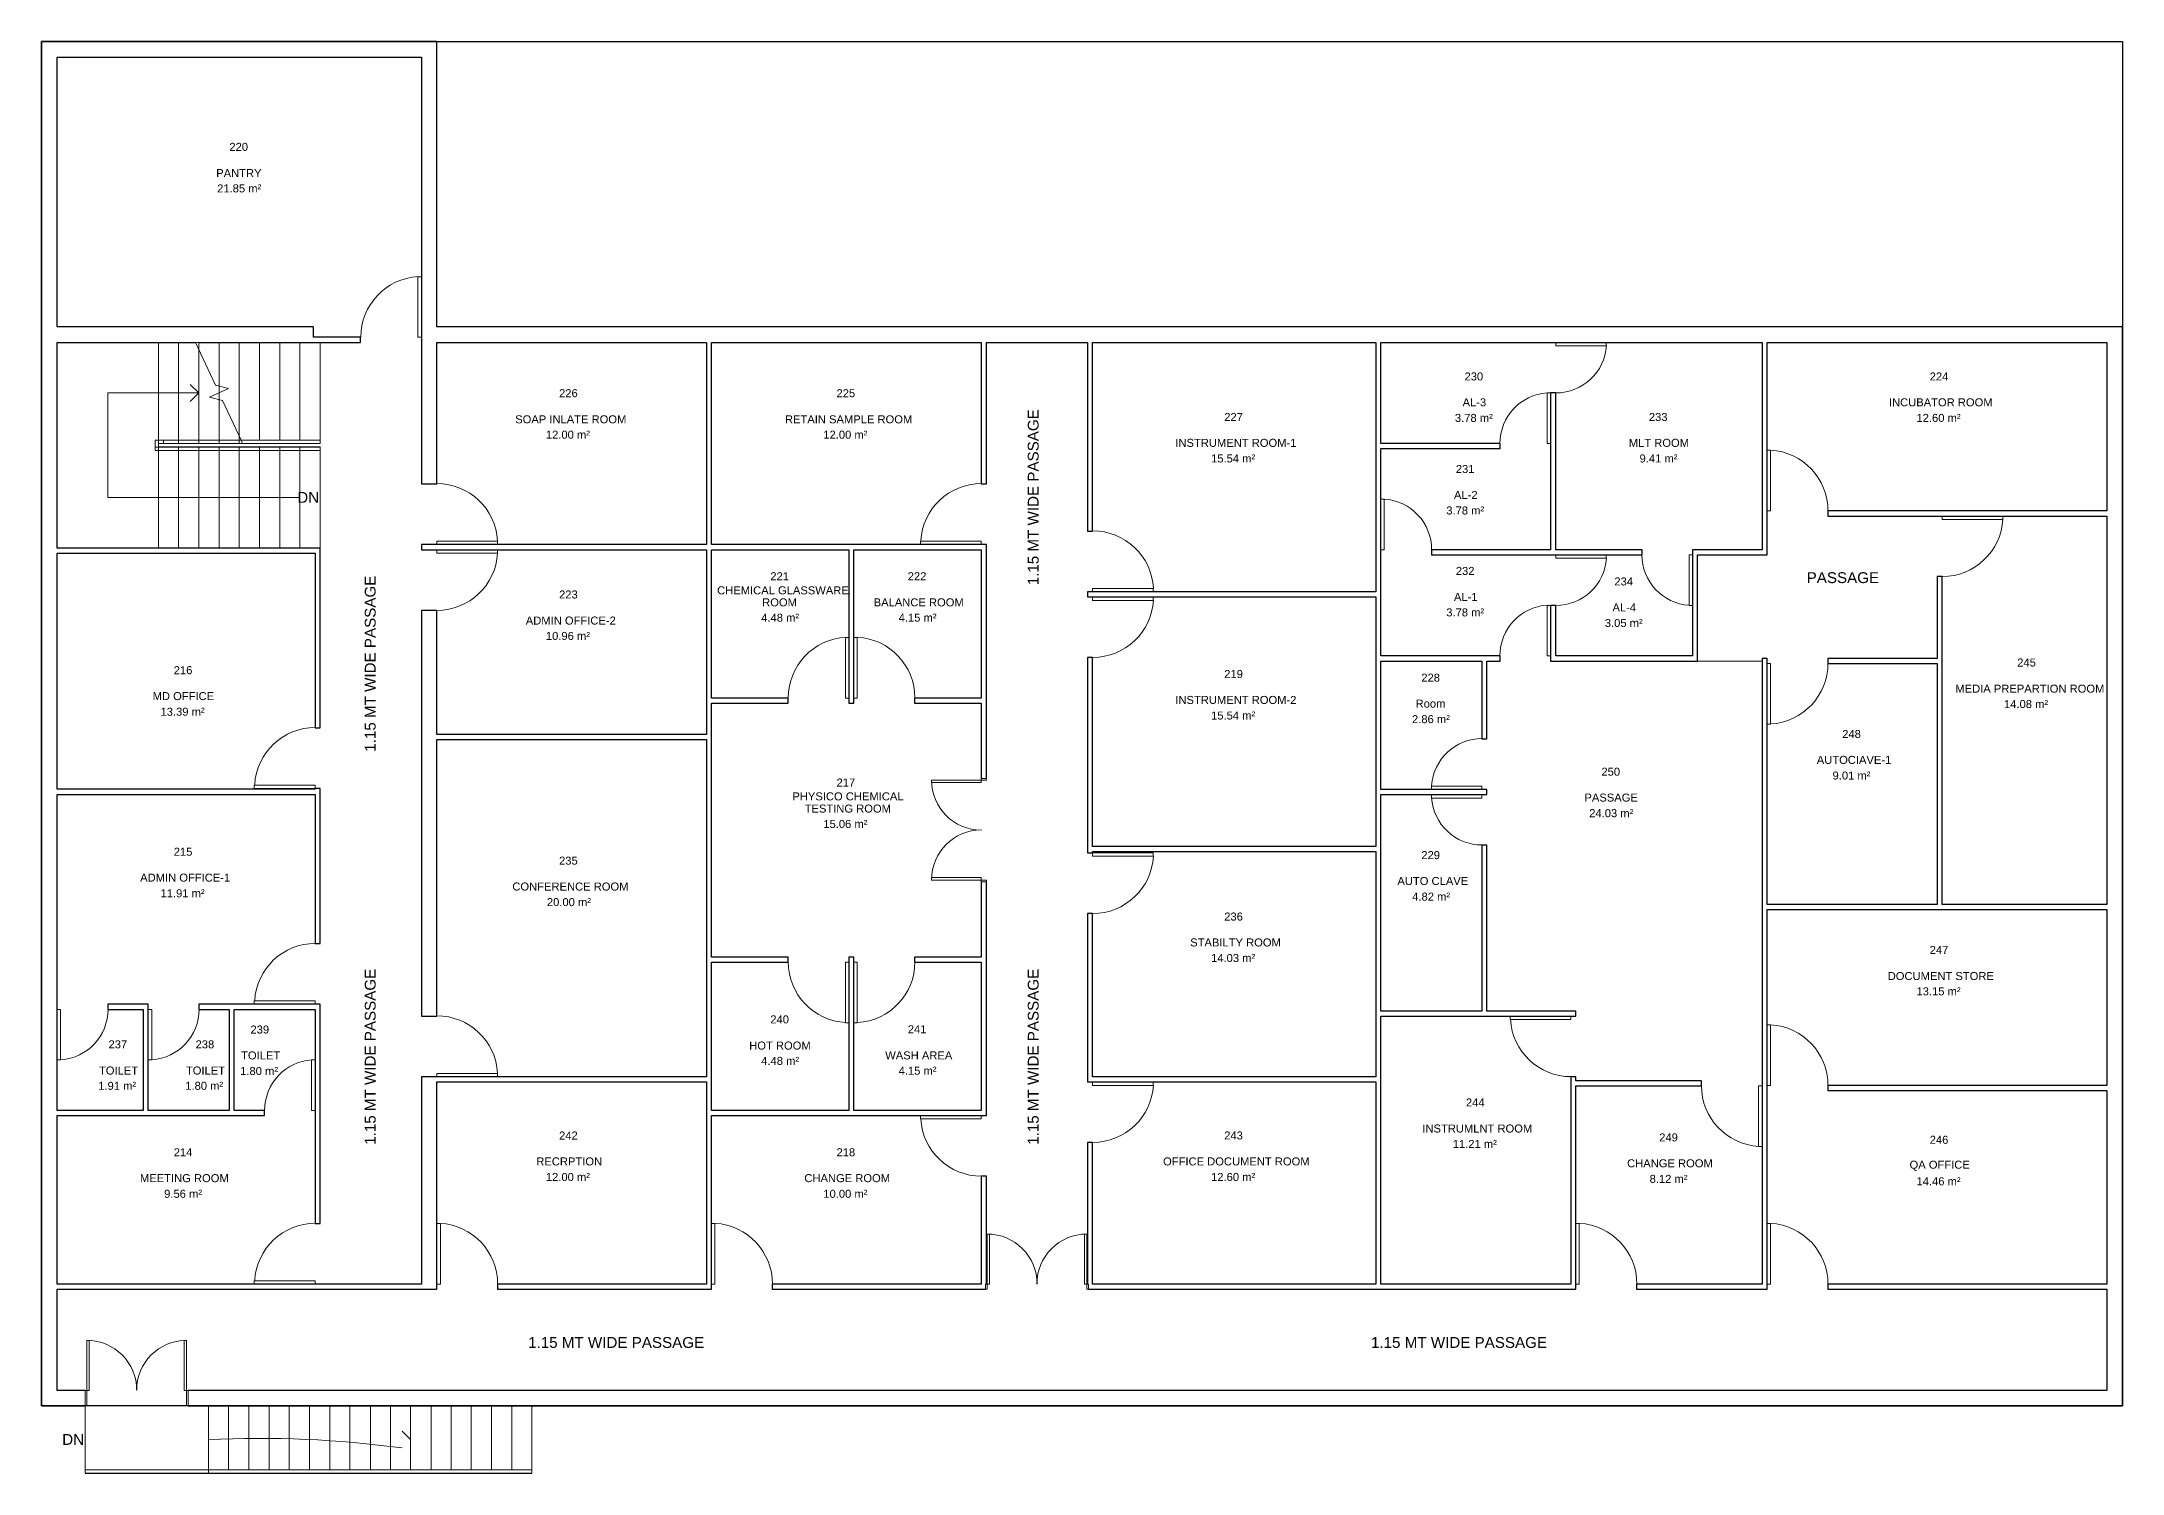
# Model space of a CAD drawing. Header units: millimetres. Extents: x 3935 to 205860, y 1962 to 72633.
# Drawn here: x 87605 to 118465, y 1962 to 23192 of the extents above; entities that cross this region are included whole.
import ezdxf

# ---------------------------------------------------------------- set-up
doc = ezdxf.new("R2010")
doc.units = ezdxf.units.MM
doc.layers.add('dim', color=1, linetype='Continuous', lineweight=30)
for name, color, linetype in [('PDF2_A-AREA', 7, 'Continuous'), ('PDF2_A-DOOR', 7, 'Continuous'), ('PDF2_A-DOOR-FRAM', 7, 'Continuous'), ('PDF2_A-FLOR-HRAL', 7, 'Continuous'), ('PDF2_A-WALL', 7, 'Continuous'), ('PDF2_S-STRS', 7, 'Continuous'), ('PDF2_S-STRS-ANNO', 7, 'Continuous'), ('PDF2_S-STRS-MBND', 7, 'Continuous'), ('PDF2_Text', 7, 'Continuous')]:
    doc.layers.add(name, color=color, linetype=linetype)
doc.styles.add('PDF ArialMT', font='arial.ttf')

# ---------------------------------------------------------------- blocks, each defined once
blk = doc.blocks.new('KAVIT FIRST FLOOR')
at = {"layer": 'PDF2_A-AREA', "lineweight": 9}
blk.add_lwpolyline([(26806, 13894), (27763, 13894)], dxfattribs=at)
at = {"layer": 'PDF2_A-DOOR', "lineweight": 18}
for points in [[(7827, 18695), (7827, 19594), (7880, 19594), (7880, 18695)], [(24704, 18570), (25451, 18570), (25451, 18620), (24704, 18620)], [(24576, 17119), (24576, 17870), (24626, 17870), (24626, 17119)], [(27887, 16120), (27887, 17020), (27837, 17020), (27837, 16120)], [(22158, 15544), (22158, 16294), (22108, 16294), (22108, 15544)], [(30433, 15995), (31333, 15995), (31333, 16045), (30433, 16045)], [(8108, 15672), (9008, 15672), (9008, 15622), (8108, 15622)], [(8108, 15494), (9008, 15494), (9008, 15544), (8108, 15544)], [(16184, 15672), (15284, 15672), (15284, 15622), (16184, 15622)], [(24704, 15419), (25451, 15419), (25451, 15469), (24704, 15469)], [(26682, 15469), (26682, 14719), (26731, 14719), (26731, 15469)], [(17834, 14971), (18734, 14971), (18734, 14922), (17834, 14922)], [(17834, 14794), (18734, 14794), (18734, 14847), (17834, 14847)], [(24576, 13972), (24576, 14719), (24626, 14719), (24626, 13972)], [(14171, 13346), (14171, 14246), (14221, 14246), (14221, 13346)], [(14345, 13346), (14345, 14246), (14296, 14246), (14296, 13346)], [(27887, 13858), (27887, 12959), (27837, 12959), (27837, 13858)], [(6305, 12055), (5402, 12055), (5402, 12006), (6305, 12006)], [(15444, 12126), (15444, 12094), (16184, 12094), (16184, 12126)], [(23609, 12041), (22859, 12041), (22859, 11991), (23609, 11991)], [(23609, 11863), (22859, 11863), (22859, 11917), (23609, 11917)], [(17834, 10999), (18734, 10999), (18734, 11049), (17834, 11049)], [(15444, 10683), (16184, 10683), (16184, 10647), (15444, 10647)], [(14171, 9431), (14171, 8531), (14221, 8531), (14221, 9431)], [(14345, 9431), (14345, 8531), (14296, 8531), (14296, 9431)], [(2528, 8730), (2528, 7980), (2479, 7980), (2479, 8730)], [(3880, 8730), (3880, 7980), (3830, 7980), (3830, 8730)], [(6305, 8855), (5402, 8855), (5402, 8805), (6305, 8805)], [(24928, 8581), (24029, 8581), (24029, 8631), (24928, 8631)], [(27887, 7599), (27887, 8499), (27837, 8499), (27837, 7599)], [(6252, 7230), (6252, 7980), (6305, 7980), (6305, 7230)], [(8108, 7781), (9008, 7781), (9008, 7731), (8108, 7731)], [(17834, 7603), (18734, 7603), (18734, 7656), (17834, 7656)], [(27713, 7596), (27713, 6696), (27763, 6696), (27763, 7596)], [(16184, 7105), (15284, 7105), (15284, 7155), (16184, 7155)], [(8161, 4655), (8161, 5555), (8108, 5555), (8108, 4655)], [(12233, 4655), (12233, 5555), (12183, 5555), (12183, 4655)], [(16305, 5395), (16305, 4655), (16269, 4655), (16269, 5395)], [(17749, 5395), (17713, 5395), (17713, 4655), (17749, 4655)], [(25053, 4655), (25053, 5555), (25003, 5555), (25003, 4655)], [(27887, 4655), (27887, 5555), (27837, 5555), (27837, 4655)], [(6305, 4705), (5402, 4705), (5402, 4655), (6305, 4655)], [(2952, 3819), (2952, 3080), (2916, 3080), (2916, 3819)], [(4395, 3819), (4360, 3819), (4360, 3080), (4395, 3080)]]:
    blk.add_lwpolyline(points, close=True, dxfattribs=at)
at = {"layer": 'PDF2_A-DOOR', "lineweight": 9}
for centre, radius, start, end in [((7882, 18696), 901, 93.241, 180), ((24707, 18622), 752, 270, 356.1108), ((24628, 17121), 752, 93.8893, 179.9999), ((27840, 16122), 901, 0, 86.759), ((8110, 15625), 901, 3.241, 90), ((16186, 15625), 901, 90, 176.759), ((22111, 15546), 752, 0, 86.1108), ((17837, 14924), 901, 3.241, 90), ((30436, 16048), 901, 270, 356.759), ((8110, 15546), 901, 270, 356.759), ((26733, 15471), 752, 180.0001, 266.1107), ((24707, 15472), 752, 270, 356.1108), ((17837, 14849), 901, 270, 356.759), ((24628, 13974), 752, 93.8893, 179.9999), ((14223, 13348), 901, 93.241, 180), ((14298, 13348), 901, 0, 86.759), ((27840, 13861), 901, 273.241, 360), ((6307, 12008), 901, 90, 176.759), ((23612, 11994), 752, 90, 176.1108), ((16186, 12129), 741, 180, 270), ((23612, 11919), 752, 183.8892, 270), ((16186, 10649), 741, 90, 180), ((17837, 11051), 901, 270, 356.759), ((6307, 8807), 901, 90, 176.759), ((14223, 9433), 901, 180, 266.759), ((14298, 9433), 901, 273.241, 360), ((2481, 8732), 752, 273.8892, 360), ((3832, 8732), 752, 273.8892, 360), ((8110, 7733), 901, 3.241, 90), ((24931, 8633), 901, 183.241, 270), ((27840, 7602), 901, 0, 86.759), ((6307, 7231), 752, 93.8892, 180), ((17837, 7658), 901, 270, 356.759), ((27765, 7598), 901, 180, 266.759), ((16186, 7157), 901, 183.241, 270), ((6307, 4657), 901, 90, 176.759), ((8110, 4657), 901, 0, 86.759), ((12186, 4657), 901, 0, 86.759), ((25006, 4657), 901, 0, 86.759), ((27840, 4657), 901, 0, 86.759), ((16271, 4657), 741, 0, 90), ((17750, 4657), 741, 90, 180), ((2918, 3081), 741, 0, 90), ((4397, 3081), 741, 90, 180)]:
    blk.add_arc(centre, radius, start, end, dxfattribs=at)
at = {"layer": 'PDF2_A-DOOR-FRAM', "lineweight": 18}
for points in [[(16184, 12126), (16259, 12126), (16259, 12151), (16184, 12151)], [(16184, 10647), (16184, 10622), (16259, 10622), (16259, 10647)], [(16269, 4655), (16244, 4655), (16244, 4580), (16269, 4580)], [(17749, 4655), (17749, 4580), (17774, 4580), (17774, 4655)], [(2916, 3080), (2891, 3080), (2891, 2852), (2916, 2852)], [(4395, 3080), (4395, 2852), (4420, 2852), (4420, 3080)]]:
    blk.add_lwpolyline(points, close=True, dxfattribs=at)
at = {"layer": 'PDF2_A-FLOR-HRAL', "lineweight": 9}
for points in [[(4054, 17169), (3930, 17169), (3930, 17066), (3930, 17016), (3930, 17066), (6077, 17066), (6077, 17016), (3930, 17016), (6077, 17016), (6380, 17016), (6380, 17066), (6077, 17066), (3979, 17066), (3979, 17119), (4054, 17119), (5228, 17119), (4054, 17119)], [(3979, 17066), (3979, 17119), (4054, 17119), (4054, 17169), (5206, 17169), (4054, 17169), (3930, 17169), (3930, 17066)], [(5206, 17169), (5228, 17119)], [(6077, 17066), (6380, 17066), (6380, 17016), (6077, 17016)], [(4723, 1853), (4723, 1903), (9520, 1903), (9520, 1853), (4723, 1853), (2891, 1853), (2891, 1903), (4723, 1903)]]:
    blk.add_lwpolyline(points, dxfattribs=at)
for points in [[(6380, 17169), (5206, 17169), (4054, 17169), (3930, 17169), (3930, 17016), (6077, 17016), (6380, 17016), (6380, 17066), (6077, 17066), (3979, 17066), (3979, 17119), (4054, 17119), (5228, 17119), (6380, 17119)], [(2891, 1853), (2891, 1903), (4723, 1903), (9520, 1903), (9520, 1853), (4723, 1853)]]:
    blk.add_lwpolyline(points, close=True, dxfattribs=at)
at = {"layer": 'PDF2_A-WALL', "lineweight": 25}
for points in [[(4420, 2852), (33108, 2852), (33108, 18851), (8108, 18851), (8108, 23079), (2247, 23079), (2247, 2852), (2891, 2852)], [(4580, 18620), (6977, 18620), (6977, 18695), (6280, 18695), (6280, 18851), (2479, 18851), (2479, 22848), (7880, 22848), (7880, 16522), (8108, 16522), (8108, 18620), (12109, 18620), (12109, 15622), (7880, 15622), (7880, 15544), (12109, 15544), (12109, 12806), (8108, 12806), (8108, 14644), (7880, 14644), (7880, 8631), (8108, 8631), (8108, 12731), (12109, 12731), (12109, 7731), (7880, 7731), (7880, 4655), (2479, 4655), (2479, 7155), (5555, 7155), (5555, 7230), (5103, 7230), (5103, 8730), (6305, 8730), (6305, 5555), (6380, 5555), (6380, 8805), (4580, 8805), (4580, 8730), (5028, 8730), (5028, 7230), (3830, 7230), (3830, 8805), (3229, 8805), (3229, 8730), (3755, 8730), (3755, 7230), (2479, 7230), (2479, 11917), (6305, 11917), (6305, 9705), (6380, 9705), (6380, 12006), (6305, 12006), (6305, 11995), (2479, 11995), (2479, 15494), (6305, 15494), (6305, 12905), (6380, 12905), (6380, 15569), (2479, 15569), (2479, 18620), (4531, 18620)], [(17774, 4580), (25003, 4580), (25003, 7596), (26863, 7596), (26863, 7671), (25003, 7671), (25003, 7731), (24928, 7731), (24928, 4655), (22108, 4655), (22108, 8631), (25003, 8631), (25003, 8705), (23684, 8705), (23684, 11166), (23609, 11166), (23609, 8705), (22108, 8705), (22108, 11917), (23684, 11917), (23684, 11991), (22108, 11991), (22108, 13894), (23609, 13894), (23609, 12742), (23684, 12742), (23684, 13894), (23879, 13894), (23879, 13972), (22108, 13972), (22108, 17045), (23879, 17045), (23879, 17119), (22108, 17119), (22108, 18620), (27763, 18620), (27763, 15544), (26731, 15544), (26731, 13972), (24704, 13972), (24704, 14719), (24626, 14719), (24626, 13894), (26806, 13894), (26806, 15469), (27837, 15469), (27837, 18620), (32876, 18620), (32876, 16120), (28737, 16120), (28737, 16045), (32876, 16045), (32876, 10284), (30433, 10284), (30433, 15146), (30359, 15146), (30359, 13933), (28737, 13933), (28737, 13858), (30359, 13858), (30359, 10284), (27837, 10284), (27837, 13933), (27763, 13933), (27763, 4655), (25903, 4655), (25903, 4580), (27837, 4580), (27837, 10210), (32876, 10210), (32876, 7599), (28737, 7599), (28737, 7525), (32876, 7525), (32876, 4655), (28737, 4655), (28737, 4580), (32876, 4580), (32876, 3080), (4420, 3080)], [(16259, 12151), (16259, 15622), (12183, 15622), (12183, 18620), (16184, 18620), (16184, 16522), (16259, 16522), (16259, 18620), (17759, 18620), (17759, 15821), (17834, 15821), (17834, 18620), (22034, 18620), (22034, 14922), (17759, 14922), (17759, 14847), (22034, 14847), (22034, 11145), (17834, 11145), (17834, 13947), (17759, 13947), (17759, 11049), (17834, 11049), (17834, 11070), (22034, 11070), (22034, 7731), (17834, 7731), (17834, 10149), (17759, 10149), (17759, 7656), (22034, 7656), (22034, 4655), (17834, 4655), (17834, 6757), (17759, 6757), (17759, 4655)], [(16184, 10622), (16184, 9506), (15195, 9506), (15195, 9431), (16184, 9431), (16184, 7230), (14296, 7230), (14296, 9506), (14221, 9506), (14221, 7230), (12183, 7230), (12183, 9431), (13321, 9431), (13321, 9506), (12183, 9506), (12183, 13271), (13321, 13271), (13321, 13346), (12183, 13346), (12183, 15544), (14221, 15544), (14221, 13271), (14296, 13271), (14296, 15544), (16184, 15544), (16184, 13346), (15195, 13346), (15195, 13271), (16184, 13271), (16184, 12151)], [(2891, 3080), (2479, 3080), (2479, 4580), (8108, 4580), (8108, 7656), (12109, 7656), (12109, 4655), (9008, 4655), (9008, 4580), (12183, 4580), (12183, 7155), (16259, 7155), (16259, 10622)], [(16259, 4655), (16259, 6255), (16184, 6255), (16184, 4655), (13083, 4655), (13083, 4580), (16244, 4580)]]:
    blk.add_lwpolyline(points, dxfattribs=at)
blk.add_lwpolyline([(25985, 15469), (25985, 15544), (24704, 15544), (24704, 17870), (24626, 17870), (24626, 15544), (22859, 15544), (22859, 15469)], close=True, dxfattribs=at)
at = {"layer": 'PDF2_S-STRS', "lineweight": 9}
for points in [[(3979, 18620), (3979, 17169)], [(4278, 18620), (4278, 17169)], [(4879, 18620), (4879, 17969)], [(5178, 18620), (5178, 17226)], [(5480, 18620), (5480, 17169)], [(5779, 18620), (5779, 17169)], [(6077, 18620), (6077, 17169)], [(6380, 18620), (6380, 17169)], [(4580, 18513), (4580, 17169)], [(4879, 17969), (4879, 17870)], [(4879, 17870), (4879, 17770)], [(4879, 17770), (4879, 17169)], [(3979, 15569), (3979, 17016)], [(4278, 15569), (4278, 17016)], [(4580, 15569), (4580, 17016)], [(4879, 15569), (4879, 17016)], [(5178, 17226), (5178, 17169)], [(5178, 15569), (5178, 17016)], [(5480, 15569), (5480, 17016)], [(5779, 15569), (5779, 17016)], [(6077, 15569), (6077, 17016)], [(4723, 2852), (4723, 1903)], [(5021, 2852), (5021, 1903)], [(5320, 2852), (5320, 1903)], [(5622, 2852), (5622, 1903)], [(5921, 2852), (5921, 1903)], [(6220, 2852), (6220, 1903)], [(6522, 2852), (6522, 1903)], [(6821, 2852), (6821, 1903)], [(7123, 2852), (7123, 1903)], [(7422, 2852), (7422, 1903)], [(7720, 2852), (7720, 1903)], [(8023, 2852), (8023, 1903)], [(8321, 2852), (8321, 1903)], [(8620, 2852), (8620, 1903)], [(8922, 2852), (8922, 1903)], [(9221, 2852), (9221, 1903)], [(9520, 2852), (9520, 1903)]]:
    blk.add_lwpolyline(points, close=True, dxfattribs=at)
for points in [[(4580, 18620), (4580, 18513), (4580, 18620), (4531, 18620)], [(6380, 17069), (6077, 17069), (5779, 17069), (5480, 17069), (5178, 17069), (4879, 17069), (4580, 17069), (4278, 17069), (3979, 17069), (3979, 17119), (4278, 17119), (4580, 17119), (4879, 17119), (5178, 17119), (5228, 17119), (5480, 17119), (5779, 17119), (6077, 17119), (6380, 17119)], [(6380, 17016), (6380, 15569)], [(2891, 1903), (2891, 2852)], [(4395, 2852), (2916, 2852)], [(9520, 1849), (9221, 1849), (8922, 1849), (8620, 1849), (8321, 1849), (8023, 1849), (7720, 1849), (7422, 1849), (7123, 1849), (6821, 1849), (6522, 1849), (6220, 1849), (5921, 1849), (5622, 1849), (5320, 1849), (5021, 1849), (4723, 1849), (2891, 1849)]]:
    blk.add_lwpolyline(points, dxfattribs=at)
at = {"layer": 'PDF2_S-STRS-ANNO', "lineweight": 9}
for points in [[(4580, 17870), (4452, 17994)], [(4452, 17745), (4580, 17870), (4278, 17870), (3979, 17870), (3229, 17870), (3229, 16319), (3979, 16319), (4278, 16319), (4580, 16319), (4879, 16319), (5178, 16319), (5480, 16319), (5779, 16319), (6077, 16319)], [(7720, 2351), (7596, 2475)]]:
    blk.add_lwpolyline(points, dxfattribs=at)
blk.add_arc((5471, -13597), 15965, 82.3519, 92.6874, dxfattribs=at)
at = {"layer": 'PDF2_S-STRS-MBND', "lineweight": 9}
for points in [[(3979, 18620), (2479, 18620), (2479, 15569), (3979, 15569), (3979, 17069), (3979, 17119)], [(4278, 18620), (4278, 17119)], [(4580, 18513), (4580, 17119)], [(4879, 17969), (4879, 17870)], [(4879, 17770), (4879, 17119)], [(3979, 15569), (3979, 17069), (6380, 17069), (6380, 15569)], [(4278, 15569), (4278, 17069)], [(4580, 15569), (4580, 17069)], [(4879, 15569), (4879, 17069)], [(5178, 17226), (5178, 17119)], [(5178, 15569), (5178, 17069)], [(5480, 15569), (5480, 17069)], [(5779, 15569), (5779, 17069)], [(6077, 15569), (6077, 17069)]]:
    blk.add_lwpolyline(points, close=True, dxfattribs=at)
blk.add_lwpolyline([(5206, 17169), (4932, 17756), (4737, 17806), (5021, 17937), (4826, 17983), (4531, 18620), (3979, 18620), (3979, 17119), (5228, 17119)], dxfattribs=at)
at = {"layer": 'PDF2_Text', "attachment_point": 4, "style": 'PDF ArialMT'}
for s, insert, char_height in [('220', (5032, 21518), 118.7), ('PANTRY', (4837, 21130), 118.7), ('21.85 m²', (4851, 20902), 118.7), ('226', (9922, 17865), 118.7), ('225', (14037, 17865), 118.7), ('230', (23351, 18114), 118.7), ('224', (30250, 18114), 118.7), ('AL-3', (23322, 17730), 118.7), ('INCUBATOR ROOM', (29645, 17730), 118.68), ('SOAP INLATE ROOM', (9271, 17478), 118.68), ('12.00 m²', (9726, 17250), 118.7), ('RETAIN SAMPLE ROOM', (13272, 17478), 118.68), ('12.00 m²', (13841, 17250), 118.7), ('227', (19787, 17513), 118.7), ('3.78 m²', (23208, 17499), 118.7), ('233', (26085, 17513), 118.7), ('12.60 m²', (30054, 17499), 118.7), ('INSTRUMENT ROOM-1', (19062, 17129), 118.68), ('MLT ROOM', (25787, 17129), 118.7), ('15.54 m²', (19592, 16898), 118.7), ('231', (23222, 16741), 118.7), ('9.41 m²', (25947, 16898), 118.7), ('DN', (6039, 16321), 160.9), ('AL-2', (23194, 16357), 118.7), ('3.78 m²', (23080, 16126), 118.7), ('221', (13055, 15152), 118.7), ('222', (15093, 15152), 118.7), ('232', (23222, 15230), 118.7), ('234', (25573, 15074), 118.7), ('PASSAGE', (28425, 15130), 160.9), ('223', (9922, 14881), 118.7), ('CHEMICAL GLASSWARE', (12266, 14942), 118.68), ('ROOM', (12934, 14764), 118.7), ('BALANCE ROOM', (14588, 14764), 118.68), ('AL-1', (23194, 14846), 118.7), ('ADMIN OFFICE-2', (9428, 14494), 118.68), ('4.48 m²', (12920, 14537), 118.7), ('4.15 m²', (14958, 14537), 118.7), ('3.78 m²', (23080, 14615), 118.7), ('3.05 m²', (25431, 14458), 118.7), ('AL-4', (25545, 14689), 118.7), ('10.96 m²', (9726, 14266), 118.7), ('245', (31548, 13872), 118.7), ('216', (4207, 13758), 118.7), ('219', (19787, 13701), 118.7), ('228', (22710, 13647), 118.7), ('MD OFFICE', (3894, 13374), 118.7), ('INSTRUMENT ROOM-2', (19062, 13317), 118.68), ('Room', (22625, 13263), 118.7), ('MEDIA PREPARTION ROOM', (30630, 13484), 118.68), ('14.08 m²', (31352, 13256), 118.7), ('13.39 m²', (4011, 13142), 118.7), ('15.54 m²', (19592, 13086), 118.7), ('2.86 m²', (22572, 13032), 118.7), ('248', (28952, 12812), 118.7), ('AUTOCIAVE-1', (28575, 12428), 118.68), ('217', (14037, 12093), 118.7), ('250', (25381, 12253), 118.7), ('9.01 m²', (28809, 12196), 118.7), ('PHYSICO CHEMICAL', (13382, 11887), 118.68), ('TESTING ROOM', (13564, 11706), 118.68), ('PASSAGE', (25129, 11869), 118.7), ('15.06 m²', (13841, 11478), 118.7), ('24.03 m²', (25200, 11638), 118.7), ('215', (4207, 11066), 118.7), ('235', (9922, 10934), 118.7), ('229', (22710, 11016), 118.7), ('ADMIN OFFICE-1', (3709, 10682), 118.68), ('11.91 m²', (4011, 10450), 118.7), ('CONFERENCE ROOM', (9229, 10550), 118.68), ('AUTO CLAVE', (22355, 10632), 118.7), ('20.00 m²', (9741, 10319), 118.7), ('4.82 m²', (22575, 10401), 118.7), ('236', (19787, 10105), 118.7), ('STABILTY ROOM', (19282, 9721), 118.68), ('247', (30250, 9611), 118.7), ('14.03 m²', (19592, 9490), 118.7), ('DOCUMENT STORE', (29627, 9223), 118.68), ('13.15 m²', (30054, 8996), 118.7), ('240', (13055, 8580), 118.7), ('239', (5345, 8430), 118.7), ('241', (15093, 8434), 118.7), ('237', (3240, 8210), 118.7), ('238', (4531, 8210), 118.7), ('TOILET', (5206, 8046), 118.7), ('HOT ROOM', (12742, 8192), 118.7), ('4.48 m²', (12920, 7965), 118.7), ('WASH AREA', (14759, 8046), 118.7), ('TOILET', (3098, 7822), 118.7), ('TOILET', (4388, 7822), 118.7), ('1.80 m²', (5192, 7815), 118.7), ('4.15 m²', (14958, 7819), 118.7), ('1.91 m²', (3087, 7595), 118.7), ('1.80 m²', (4378, 7595), 118.7), ('244', (23372, 7349), 118.7), ('242', (9922, 6859), 118.7), ('243', (19787, 6859), 118.7), ('INSTRUMLNT ROOM', (22725, 6962), 118.68), ('11.21 m²', (23176, 6734), 118.7), ('249', (26238, 6830), 118.7), ('246', (30250, 6795), 118.7), ('214', (4207, 6610), 118.7), ('RECRPTION', (9584, 6474), 118.7), ('218', (14037, 6610), 118.7), ('OFFICE DOCUMENT ROOM', (18880, 6474), 118.68), ('CHANGE ROOM', (25762, 6446), 118.68), ('QA OFFICE', (29951, 6410), 118.7), ('MEETING ROOM', (3706, 6226), 118.68), ('12.00 m²', (9726, 6243), 118.7), ('CHANGE ROOM', (13560, 6226), 118.68), ('12.60 m²', (19592, 6243), 118.7), ('8.12 m²', (26096, 6215), 118.7), ('14.46 m²', (30054, 6179), 118.7), ('9.56 m²', (4065, 5994), 118.7), ('10.00 m²', (13841, 5994), 118.7), ('1.15 MT WIDE PASSAGE', (9463, 3789), 160.92), ('1.15 MT WIDE PASSAGE', (21964, 3789), 160.92), ('DN', (2553, 2352), 160.9)]:
    blk.add_mtext(s, dxfattribs=dict(at, insert=insert, char_height=char_height))
at = {"layer": 'PDF2_Text', "char_height": 160.92, "attachment_point": 4, "rotation": 90, "style": 'PDF ArialMT'}
for insert in [(16955, 15018), (7122, 12550), (7122, 6721), (16955, 6721)]:
    blk.add_mtext('1.15 MT WIDE PASSAGE', dxfattribs=dict(at, insert=insert))

msp = doc.modelspace()

# ---------------------------------------------------------------- linework, layer by layer
at = {"layer": 'dim', "color": 5}
msp.add_lwpolyline([(87605.046, 23191.745), (118465.16, 23191.745), (118465.16, 2964.466), (87605.046, 2964.466), (87605.046, 23191.745)], dxfattribs=at)

# ---------------------------------------------------------------- block references
msp.add_blockref('KAVIT FIRST FLOOR', (85357.571, 112.448))

doc.saveas('drawing.dxf')
